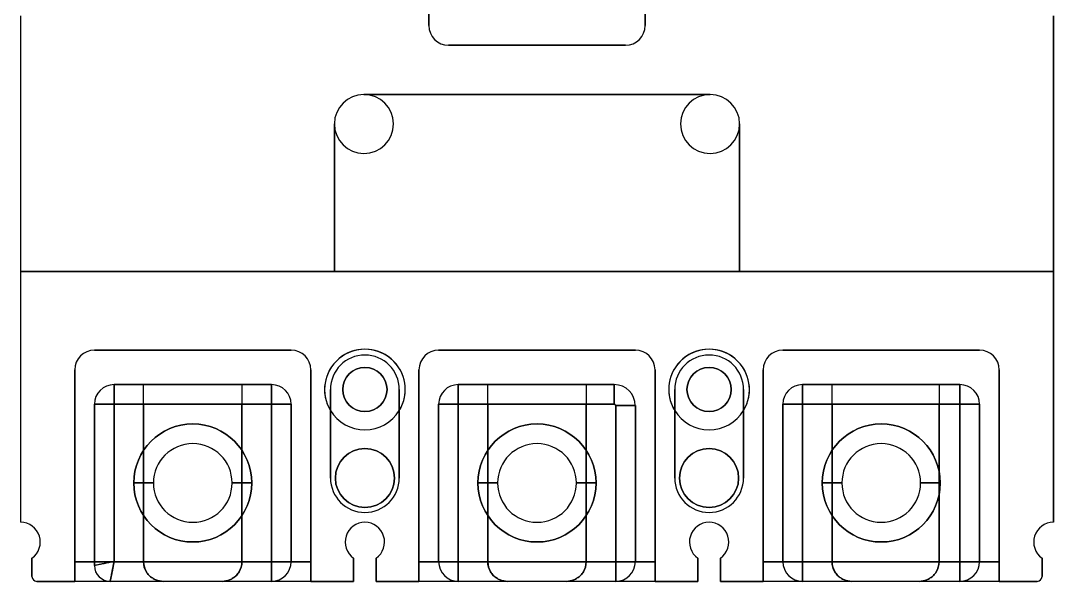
# Model space of a CAD drawing. Header units: inches. Extents: x 0 to 105, y 0 to 165.
# Drawn here: x 0 to 105, y 0 to 57 of the extents above; entities that cross this region are included whole.
import ezdxf

# ---------------------------------------------------------------- set-up
doc = ezdxf.new("R2010")
doc.units = ezdxf.units.IN

# ---------------------------------------------------------------- blocks, each defined once
blk = doc.blocks.new('abn203c')
for p, q in [((18326.96, 20778.42), (18326.96, 20833.82)), ((18326.96, 20833.82), (18326.96, 20778.42)), ((18348.96, 20833.82), (18348.96, 20778.42)), ((18348.96, 20778.42), (18348.96, 20833.82)), ((18285.46, 20779.42), (18285.46, 20753.42)), ((18285.46, 20779.42), (18285.46, 20753.42)), ((18390.46, 20779.42), (18390.46, 20753.42)), ((18390.46, 20753.42), (18390.46, 20779.42)), ((18328.96, 20776.42), (18346.96, 20776.42)), ((18346.96, 20776.42), (18328.96, 20776.42)), ((18320.36, 20771.42), (18355.56, 20771.42)), ((18355.56, 20771.42), (18320.36, 20771.42)), ((18317.36, 20753.42), (18317.36, 20768.42)), ((18317.36, 20768.42), (18317.36, 20753.42)), ((18358.56, 20768.42), (18358.56, 20753.42)), ((18358.56, 20753.42), (18358.56, 20768.42)), ((18285.46, 20753.42), (18285.46, 20727.92)), ((18285.46, 20753.42), (18317.36, 20753.42)), ((18285.46, 20753.42), (18285.46, 20727.92)), ((18317.36, 20753.42), (18285.46, 20753.42)), ((18358.56, 20753.42), (18317.36, 20753.42)), ((18317.36, 20753.42), (18358.56, 20753.42)), ((18358.56, 20753.42), (18390.46, 20753.42)), ((18390.46, 20753.42), (18358.56, 20753.42)), ((18390.46, 20753.42), (18390.46, 20727.92)), ((18390.46, 20727.92), (18390.46, 20753.42)), ((18292.96, 20745.42), (18312.96, 20745.42)), ((18312.96, 20745.42), (18292.96, 20745.42)), ((18327.96, 20745.42), (18347.96, 20745.42)), ((18347.96, 20745.42), (18327.96, 20745.42)), ((18362.96, 20745.42), (18382.96, 20745.42)), ((18382.96, 20745.42), (18362.96, 20745.42)), ((18290.96, 20721.92), (18290.96, 20743.42)), ((18290.96, 20743.42), (18290.96, 20721.92)), ((18314.96, 20743.42), (18314.96, 20721.92)), ((18314.96, 20721.92), (18314.96, 20743.42)), ((18325.96, 20721.92), (18325.96, 20743.42)), ((18325.96, 20743.42), (18325.96, 20721.92)), ((18349.96, 20743.42), (18349.96, 20721.92)), ((18349.96, 20721.92), (18349.96, 20743.42)), ((18360.96, 20721.92), (18360.96, 20743.42)), ((18360.96, 20743.42), (18360.96, 20721.92)), ((18384.96, 20743.42), (18384.96, 20721.92)), ((18384.96, 20721.92), (18384.96, 20743.42)), ((18310.96, 20741.92), (18294.96, 20741.92)), ((18294.96, 20741.92), (18294.96, 20739.92)), ((18294.96, 20741.92), (18310.96, 20741.92)), ((18294.96, 20739.92), (18294.96, 20741.92)), ((18297.96, 20739.92), (18297.96, 20741.92)), ((18297.96, 20739.92), (18297.96, 20741.92)), ((18307.96, 20741.92), (18307.96, 20739.92)), ((18307.96, 20741.92), (18307.96, 20739.92)), ((18310.96, 20739.92), (18310.96, 20741.92)), ((18310.96, 20741.92), (18310.96, 20739.92)), ((18345.82, 20741.92), (18329.96, 20741.92)), ((18329.96, 20741.92), (18329.96, 20739.92)), ((18329.96, 20741.92), (18345.82, 20741.92)), ((18329.96, 20739.92), (18329.96, 20741.92)), ((18332.96, 20739.92), (18332.96, 20741.92)), ((18332.96, 20739.92), (18332.96, 20741.92)), ((18342.96, 20741.92), (18342.96, 20739.92)), ((18342.96, 20741.92), (18342.96, 20739.92)), ((18345.82, 20739.92), (18345.82, 20741.92)), ((18345.82, 20741.92), (18345.82, 20739.92)), ((18380.96, 20741.92), (18364.96, 20741.92)), ((18364.96, 20741.92), (18364.96, 20739.92)), ((18364.96, 20741.92), (18380.96, 20741.92)), ((18364.96, 20739.92), (18364.96, 20741.92)), ((18367.96, 20739.92), (18367.96, 20741.92)), ((18367.96, 20739.92), (18367.96, 20741.92)), ((18378.84, 20741.92), (18378.84, 20739.92)), ((18378.84, 20741.92), (18378.84, 20739.92)), ((18380.96, 20739.92), (18380.96, 20741.92)), ((18380.96, 20741.92), (18380.96, 20739.92)), ((18316.96, 20732.42), (18316.96, 20741.42)), ((18316.96, 20741.42), (18316.96, 20732.42)), ((18323.96, 20741.42), (18323.96, 20732.42)), ((18323.96, 20732.42), (18323.96, 20741.42)), ((18351.96, 20732.42), (18351.96, 20741.42)), ((18351.96, 20741.42), (18351.96, 20732.42)), ((18358.96, 20741.42), (18358.96, 20732.42)), ((18358.96, 20732.42), (18358.96, 20741.42)), ((18292.96, 20739.92), (18294.96, 20739.92)), ((18292.96, 20739.92), (18292.96, 20723.53)), ((18292.96, 20723.53), (18292.96, 20739.92)), ((18294.96, 20739.92), (18292.96, 20739.92)), ((18294.96, 20723.92), (18294.96, 20739.92)), ((18294.96, 20739.92), (18310.96, 20739.92)), ((18310.96, 20739.92), (18294.96, 20739.92)), ((18294.96, 20739.92), (18294.96, 20723.92)), ((18297.96, 20723.92), (18297.96, 20739.92)), ((18297.96, 20739.92), (18297.96, 20723.92)), ((18307.96, 20723.92), (18307.96, 20739.92)), ((18307.96, 20739.92), (18307.96, 20723.92)), ((18310.96, 20739.92), (18310.96, 20723.92)), ((18310.96, 20723.92), (18310.96, 20739.92)), ((18312.96, 20739.92), (18310.96, 20739.92)), ((18310.96, 20739.92), (18312.96, 20739.92)), ((18312.96, 20723.92), (18312.96, 20739.92)), ((18312.96, 20739.92), (18312.96, 20723.92)), ((18327.96, 20739.92), (18329.96, 20739.92)), ((18327.96, 20739.92), (18327.96, 20723.92)), ((18327.96, 20723.92), (18327.96, 20739.92)), ((18329.96, 20739.92), (18327.96, 20739.92)), ((18329.96, 20723.92), (18329.96, 20739.92)), ((18329.96, 20739.92), (18345.82, 20739.92)), ((18345.82, 20739.92), (18329.96, 20739.92)), ((18329.96, 20739.92), (18329.96, 20723.92)), ((18332.96, 20723.92), (18332.96, 20739.92)), ((18332.96, 20739.92), (18332.96, 20723.92)), ((18342.96, 20723.92), (18342.96, 20739.92)), ((18342.96, 20739.92), (18342.96, 20723.92)), ((18345.96, 20739.79), (18345.96, 20723.92)), ((18345.96, 20739.79), (18347.96, 20739.79)), ((18345.96, 20723.92), (18345.96, 20739.79)), ((18347.96, 20739.79), (18345.96, 20739.79)), ((18347.96, 20739.79), (18347.96, 20723.92)), ((18347.96, 20723.92), (18347.96, 20739.79)), ((18362.96, 20739.92), (18364.96, 20739.92)), ((18362.96, 20739.92), (18362.96, 20723.92)), ((18362.96, 20723.92), (18362.96, 20739.92)), ((18364.96, 20739.92), (18362.96, 20739.92)), ((18364.96, 20723.92), (18364.96, 20739.92)), ((18364.96, 20739.92), (18380.96, 20739.92)), ((18380.96, 20739.92), (18364.96, 20739.92)), ((18364.96, 20739.92), (18364.96, 20723.92)), ((18367.96, 20723.92), (18367.96, 20739.92)), ((18367.96, 20739.92), (18367.96, 20723.92)), ((18378.84, 20723.92), (18378.84, 20739.92)), ((18378.84, 20739.92), (18378.84, 20723.92)), ((18380.96, 20739.92), (18380.96, 20723.92)), ((18380.96, 20723.92), (18380.96, 20739.92)), ((18382.96, 20739.92), (18380.96, 20739.92)), ((18380.96, 20739.92), (18382.96, 20739.92)), ((18382.96, 20723.92), (18382.96, 20739.92)), ((18382.96, 20739.92), (18382.96, 20723.92)), ((18296.96, 20731.92), (18298.96, 20731.92)), ((18298.96, 20731.92), (18296.96, 20731.92)), ((18306.96, 20731.92), (18308.96, 20731.92)), ((18308.96, 20731.92), (18306.96, 20731.92)), ((18333.96, 20731.92), (18331.96, 20731.92)), ((18331.96, 20731.92), (18333.96, 20731.92)), ((18343.96, 20731.92), (18341.96, 20731.92)), ((18341.96, 20731.92), (18343.96, 20731.92)), ((18368.96, 20731.92), (18366.96, 20731.92)), ((18366.96, 20731.92), (18368.96, 20731.92)), ((18378.96, 20731.92), (18376.96, 20731.92)), ((18376.96, 20731.92), (18378.96, 20731.92)), ((18286.61, 20724.28), (18286.61, 20722.42)), ((18286.61, 20722.42), (18286.61, 20724.28)), ((18294.96, 20723.92), (18290.96, 20723.92)), ((18290.96, 20723.92), (18292.96, 20723.92)), ((18292.96, 20723.92), (18294.96, 20723.92)), ((18310.96, 20723.92), (18294.96, 20723.92)), ((18294.96, 20723.92), (18310.96, 20723.92)), ((18310.96, 20721.92), (18310.96, 20723.92)), ((18310.96, 20723.92), (18310.96, 20721.92)), ((18312.96, 20723.92), (18310.96, 20723.92)), ((18310.96, 20723.92), (18312.96, 20723.92)), ((18314.96, 20723.92), (18312.96, 20723.92)), ((18312.96, 20723.92), (18314.96, 20723.92)), ((18319.31, 20721.92), (18319.31, 20724.28)), ((18319.31, 20724.28), (18319.31, 20721.92)), ((18321.61, 20724.28), (18321.61, 20721.92)), ((18321.61, 20721.92), (18321.61, 20724.28)), ((18327.96, 20723.92), (18325.96, 20723.92)), ((18325.96, 20723.92), (18327.96, 20723.92)), ((18327.96, 20723.92), (18329.96, 20723.92)), ((18329.96, 20723.92), (18327.96, 20723.92)), ((18329.96, 20723.92), (18345.96, 20723.92)), ((18329.96, 20723.92), (18329.96, 20721.92)), ((18345.96, 20723.92), (18329.96, 20723.92)), ((18329.96, 20721.92), (18329.96, 20723.92)), ((18345.96, 20721.92), (18345.96, 20723.92)), ((18345.96, 20723.92), (18345.96, 20721.92)), ((18347.96, 20723.92), (18345.96, 20723.92)), ((18345.96, 20723.92), (18347.96, 20723.92)), ((18349.96, 20723.92), (18347.96, 20723.92)), ((18347.96, 20723.92), (18349.96, 20723.92)), ((18354.31, 20721.92), (18354.31, 20724.28)), ((18354.31, 20724.28), (18354.31, 20721.92)), ((18356.61, 20724.28), (18356.61, 20721.92)), ((18356.61, 20721.92), (18356.61, 20724.28)), ((18362.96, 20723.92), (18360.96, 20723.92)), ((18360.96, 20723.92), (18362.96, 20723.92)), ((18362.96, 20723.92), (18364.96, 20723.92)), ((18364.96, 20723.92), (18362.96, 20723.92)), ((18380.96, 20723.92), (18364.96, 20723.92)), ((18364.96, 20721.92), (18364.96, 20723.92)), ((18364.96, 20723.92), (18380.96, 20723.92)), ((18364.96, 20723.92), (18364.96, 20721.92)), ((18380.96, 20721.92), (18380.96, 20723.92)), ((18380.96, 20723.92), (18380.96, 20721.92)), ((18382.96, 20723.92), (18380.96, 20723.92)), ((18380.96, 20723.92), (18382.96, 20723.92)), ((18384.96, 20723.92), (18382.96, 20723.92)), ((18382.96, 20723.92), (18384.96, 20723.92)), ((18389.31, 20722.42), (18389.31, 20724.28)), ((18389.31, 20724.28), (18389.31, 20722.42)), ((18287.11, 20721.92), (18290.96, 20721.92)), ((18290.96, 20721.92), (18287.11, 20721.92)), ((18294.57, 20721.92), (18290.96, 20721.92)), ((18294.57, 20721.92), (18290.96, 20721.92)), ((18310.96, 20721.92), (18294.57, 20721.92)), ((18310.96, 20721.92), (18294.57, 20721.92)), ((18314.96, 20721.92), (18310.96, 20721.92)), ((18314.96, 20721.92), (18310.96, 20721.92)), ((18314.96, 20721.92), (18319.31, 20721.92)), ((18319.31, 20721.92), (18314.96, 20721.92)), ((18321.61, 20721.92), (18325.96, 20721.92)), ((18325.96, 20721.92), (18321.61, 20721.92)), ((18329.96, 20721.92), (18325.96, 20721.92)), ((18329.96, 20721.92), (18325.96, 20721.92)), ((18345.96, 20721.92), (18329.96, 20721.92)), ((18345.96, 20721.92), (18329.96, 20721.92)), ((18349.96, 20721.92), (18345.96, 20721.92)), ((18349.96, 20721.92), (18345.96, 20721.92)), ((18349.96, 20721.92), (18354.31, 20721.92)), ((18354.31, 20721.92), (18349.96, 20721.92)), ((18356.61, 20721.92), (18360.96, 20721.92)), ((18360.96, 20721.92), (18356.61, 20721.92)), ((18364.96, 20721.92), (18360.96, 20721.92)), ((18364.96, 20721.92), (18360.96, 20721.92)), ((18380.96, 20721.92), (18364.96, 20721.92)), ((18380.96, 20721.92), (18364.96, 20721.92)), ((18384.96, 20721.92), (18380.96, 20721.92)), ((18384.96, 20721.92), (18380.96, 20721.92)), ((18384.96, 20721.92), (18388.81, 20721.92)), ((18388.81, 20721.92), (18384.96, 20721.92))]:
    blk.add_line(p, q)
for centre, radius in [((18320.46, 20741.42), 2.25), ((18355.46, 20741.42), 2.25), ((18302.96, 20731.92), 6), ((18337.96, 20731.92), 6), ((18372.96, 20731.92), 6), ((18320.46, 20732.42), 3), ((18355.46, 20732.42), 3)]:
    blk.add_circle(centre, radius)
for centre, radius, start, end in [((18328.96, 20778.42), 2, 180, 270), ((18328.96, 20778.42), 2, 180, 270), ((18346.96, 20778.42), 2, 270, 0), ((18346.96, 20778.42), 2, 270, 0), ((18320.36, 20768.42), 3, 90, 180), ((18320.36, 20768.42), 3, 180, 90), ((18320.36, 20768.42), 3, 90, 180), ((18320.36, 20768.42), 3, 0, 90), ((18355.56, 20768.42), 3, 90, 0), ((18355.56, 20768.42), 3, 90, 180), ((18355.56, 20768.42), 3, 0, 90), ((18355.56, 20768.42), 3, 0, 90), ((18320.36, 20768.42), 3, 180, 0), ((18355.56, 20768.42), 3, 180, 0), ((18292.96, 20743.42), 2, 90, 180), ((18292.96, 20743.42), 2, 90, 180), ((18312.96, 20743.42), 2, 0, 90), ((18312.96, 20743.42), 2, 0, 90), ((18320.46, 20741.42), 4.1, 328.6119, 211.3881), ((18320.46, 20741.42), 4.1, 0, 180), ((18320.46, 20741.42), 3.5, 0, 180), ((18320.46, 20741.42), 3.5, 0, 180), ((18327.96, 20743.42), 2, 90, 180), ((18327.96, 20743.42), 2, 90, 180), ((18347.96, 20743.42), 2, 0, 90), ((18347.96, 20743.42), 2, 0, 90), ((18355.46, 20741.42), 4.1, 328.6119, 211.3881), ((18355.46, 20741.42), 4.1, 0, 180), ((18355.46, 20741.42), 3.5, 0, 180), ((18355.46, 20741.42), 3.5, 0, 180), ((18362.96, 20743.42), 2, 90, 180), ((18362.96, 20743.42), 2, 90, 180), ((18382.96, 20743.42), 2, 0, 90), ((18382.96, 20743.42), 2, 0, 90), ((18320.46, 20741.42), 2.25, 0, 180), ((18355.46, 20741.42), 2.25, 0, 180), ((18294.96, 20739.92), 2, 90, 180), ((18294.96, 20739.92), 2, 90, 180), ((18310.96, 20739.92), 2, 0, 90), ((18310.96, 20739.92), 2, 0, 90), ((18329.96, 20739.92), 2, 90, 180), ((18329.96, 20739.92), 2, 90, 180), ((18345.82, 20739.79), 2.13, 0, 90), ((18345.82, 20739.79), 2.13, 0, 90), ((18364.96, 20739.92), 2, 90, 180), ((18364.96, 20739.92), 2, 90, 180), ((18380.96, 20739.92), 2, 0, 90), ((18380.96, 20739.92), 2, 0, 90), ((18320.46, 20741.42), 4.1, 180, 211.3881), ((18320.46, 20741.42), 2.25, 180, 0), ((18320.46, 20741.42), 4.1, 328.6119, 0), ((18355.46, 20741.42), 4.1, 180, 211.3881), ((18355.46, 20741.42), 2.25, 180, 0), ((18355.46, 20741.42), 4.1, 328.6119, 0), ((18345.82, 20739.79), 0.133, 0, 90), ((18345.82, 20739.79), 0.133, 0, 90), ((18320.46, 20741.42), 4.1, 211.3881, 328.6119), ((18320.46, 20741.42), 4.1, 211.3881, 328.6119), ((18355.46, 20741.42), 4.1, 211.3881, 328.6119), ((18355.46, 20741.42), 4.1, 211.3881, 328.6119), ((18302.96, 20731.92), 6, 0, 180), ((18337.96, 20731.92), 6, 0, 180), ((18372.96, 20731.92), 6, 0, 180), ((18302.96, 20731.92), 4, 0, 180), ((18302.96, 20731.92), 4, 0, 180), ((18320.46, 20732.42), 3, 0, 180), ((18337.96, 20731.92), 4, 0, 180), ((18337.96, 20731.92), 4, 0, 180), ((18355.46, 20732.42), 3, 0, 180), ((18372.96, 20731.92), 4, 0, 180), ((18372.96, 20731.92), 4, 0, 180), ((18320.46, 20732.42), 3.5, 180, 0), ((18320.46, 20732.42), 3.5, 180, 0), ((18320.46, 20732.42), 3, 180, 0), ((18355.46, 20732.42), 3.5, 180, 0), ((18355.46, 20732.42), 3.5, 180, 0), ((18355.46, 20732.42), 3, 180, 0), ((18302.96, 20731.92), 6, 180, 0), ((18302.96, 20731.92), 4, 180, 0), ((18302.96, 20731.92), 4, 180, 0), ((18337.96, 20731.92), 6, 180, 0), ((18337.96, 20731.92), 4, 180, 0), ((18337.96, 20731.92), 4, 180, 0), ((18372.96, 20731.92), 6, 180, 0), ((18372.96, 20731.92), 4, 180, 0), ((18372.96, 20731.92), 4, 180, 0), ((18285.46, 20725.92), 2, 305.0996, 90), ((18285.46, 20725.92), 2, 305.0996, 90), ((18320.46, 20725.92), 2, 305.0996, 234.9004), ((18320.46, 20725.92), 2, 305.0996, 234.9004), ((18355.46, 20725.92), 2, 305.0996, 234.9004), ((18355.46, 20725.92), 2, 305.0996, 234.9004), ((18390.46, 20725.92), 2, 90, 234.9004), ((18390.46, 20725.92), 2, 90, 234.9004), ((18310.96, 20723.92), 2, 270, 0), ((18310.96, 20723.92), 2, 270, 0), ((18329.96, 20723.92), 2, 180, 270), ((18329.96, 20723.92), 2, 180, 270), ((18345.96, 20723.92), 2, 270, 0), ((18345.96, 20723.92), 2, 270, 0), ((18364.96, 20723.92), 2, 180, 270), ((18364.96, 20723.92), 2, 180, 270), ((18380.96, 20723.92), 2, 270, 0), ((18380.96, 20723.92), 2, 270, 0), ((18294.57, 20723.53), 1.61, 180, 270), ((18294.57, 20723.53), 1.61, 180, 270), ((18287.11, 20722.42), 0.5, 180, 270), ((18287.11, 20722.42), 0.5, 180, 270), ((18388.81, 20722.42), 0.5, 270, 0), ((18388.81, 20722.42), 0.5, 270, 0)]:
    blk.add_arc(centre, radius, start, end)
for points, knots in [([(18294.96, 20723.92), (18294.61, 20723.85), (18294.25, 20723.78), (18293.95, 20723.72), (18293.8, 20723.7), (18293.66, 20723.67), (18293.53, 20723.64), (18293.41, 20723.62), (18293.31, 20723.6), (18293.22, 20723.58), (18293.13, 20723.57), (18293.07, 20723.55), (18293.02, 20723.54), (18292.98, 20723.54), (18292.96, 20723.53), (18292.96, 20723.53)], [0, 0, 0, 0, 0.338104, 0.338104, 0.338104, 0.506276, 0.506276, 0.506276, 0.672261, 0.672261, 0.672261, 0.836547, 0.836547, 0.836547, 1, 1, 1, 1]), ([(18294.96, 20723.92), (18294.76, 20723.88), (18294.57, 20723.85), (18294.39, 20723.81), (18294.24, 20723.78), (18294.09, 20723.75), (18293.95, 20723.72), (18293.92, 20723.72), (18293.89, 20723.71), (18293.86, 20723.71), (18293.74, 20723.68), (18293.63, 20723.66), (18293.53, 20723.64), (18293.5, 20723.64), (18293.46, 20723.63), (18293.43, 20723.62), (18293.35, 20723.61), (18293.28, 20723.59), (18293.22, 20723.58), (18293.19, 20723.58), (18293.15, 20723.57), (18293.13, 20723.56), (18293.05, 20723.55), (18293, 20723.54), (18292.97, 20723.53), (18292.96, 20723.53), (18292.96, 20723.53), (18292.96, 20723.53)], [0, 0, 0, 0, 0.1850308, 0.1850308, 0.1850308, 0.3381063, 0.3381063, 0.3381063, 0.3713659, 0.3713659, 0.3713659, 0.506279, 0.506279, 0.506279, 0.5556452, 0.5556452, 0.5556452, 0.6722642, 0.6722642, 0.6722642, 0.7372262, 0.7372262, 0.7372262, 0.9172015, 0.9172015, 0.9172015, 0.9999986, 0.9999986, 0.9999986, 0.9999986]), ([(18294.57, 20721.92), (18294.57, 20721.92), (18294.57, 20721.93), (18294.57, 20721.94), (18294.57, 20721.96), (18294.58, 20722.01), (18294.6, 20722.09), (18294.61, 20722.12), (18294.61, 20722.15), (18294.62, 20722.18), (18294.63, 20722.24), (18294.64, 20722.32), (18294.66, 20722.39), (18294.67, 20722.43), (18294.67, 20722.46), (18294.68, 20722.5), (18294.7, 20722.6), (18294.72, 20722.71), (18294.74, 20722.83), (18294.75, 20722.86), (18294.75, 20722.88), (18294.76, 20722.91), (18294.79, 20723.05), (18294.82, 20723.2), (18294.85, 20723.35), (18294.88, 20723.54), (18294.92, 20723.73), (18294.96, 20723.92)], [0, 0, 0, 0, 0.082663, 0.082663, 0.082663, 0.262654, 0.262654, 0.262654, 0.327709, 0.327709, 0.327709, 0.444265, 0.444265, 0.444265, 0.493708, 0.493708, 0.493708, 0.628583, 0.628583, 0.628583, 0.661885, 0.661885, 0.661885, 0.814958, 0.814958, 0.814958, 1, 1, 1, 1]), ([(18294.96, 20723.92), (18294.92, 20723.73), (18294.88, 20723.53), (18294.84, 20723.35), (18294.82, 20723.2), (18294.79, 20723.05), (18294.76, 20722.91), (18294.75, 20722.88), (18294.75, 20722.85), (18294.74, 20722.82), (18294.72, 20722.7), (18294.7, 20722.6), (18294.68, 20722.5), (18294.67, 20722.46), (18294.67, 20722.42), (18294.66, 20722.39), (18294.64, 20722.31), (18294.63, 20722.24), (18294.62, 20722.18), (18294.61, 20722.15), (18294.6, 20722.12), (18294.6, 20722.09), (18294.58, 20722.01), (18294.57, 20721.96), (18294.57, 20721.94), (18294.57, 20721.93), (18294.57, 20721.92), (18294.57, 20721.92)], [0, 0, 0, 0, 0.186416, 0.186416, 0.186416, 0.338685, 0.338685, 0.338685, 0.373285, 0.373285, 0.373285, 0.50655, 0.50655, 0.50655, 0.55791, 0.55791, 0.55791, 0.6724, 0.6724, 0.6724, 0.740067, 0.740067, 0.740067, 0.920642, 0.920642, 0.920642, 1, 1, 1, 1]), ([(18294.57, 20721.92), (18294.57, 20721.92), (18294.58, 20722.01), (18294.62, 20722.18), (18294.64, 20722.27), (18294.66, 20722.38), (18294.68, 20722.5), (18294.7, 20722.62), (18294.73, 20722.76), (18294.76, 20722.91), (18294.82, 20723.22), (18294.89, 20723.57), (18294.96, 20723.92)], [0, 0, 0, 0, 0.3277461, 0.3277461, 0.3277461, 0.4937277, 0.4937277, 0.4937277, 0.6618966, 0.6618966, 0.6618966, 1, 1, 1, 1]), ([(18299.96, 20721.92), (18299.7, 20721.92), (18299.45, 20721.97), (18299.21, 20722.07), (18299.09, 20722.12), (18298.96, 20722.18), (18298.85, 20722.26), (18298.73, 20722.33), (18298.62, 20722.42), (18298.52, 20722.53), (18298.41, 20722.64), (18298.32, 20722.76), (18298.24, 20722.9), (18298.07, 20723.18), (18297.95, 20723.54), (18297.96, 20723.92)], [0, 0, 0, 0, 0.280551, 0.280551, 0.280551, 0.423548, 0.423548, 0.423548, 0.565973, 0.565973, 0.565973, 0.707742, 0.707742, 0.707742, 1, 1, 1, 1]), ([(18297.96, 20723.92), (18297.96, 20723.54), (18298.07, 20723.18), (18298.24, 20722.9), (18298.32, 20722.76), (18298.41, 20722.64), (18298.52, 20722.53), (18298.62, 20722.42), (18298.73, 20722.33), (18298.85, 20722.26), (18298.96, 20722.18), (18299.09, 20722.12), (18299.21, 20722.07), (18299.45, 20721.97), (18299.7, 20721.92), (18299.96, 20721.92)], [0, 0, 0, 0, 0.2922584, 0.2922584, 0.2922584, 0.4340269, 0.4340269, 0.4340269, 0.5764519, 0.5764519, 0.5764519, 0.7194492, 0.7194492, 0.7194492, 1, 1, 1, 1]), ([(18305.96, 20721.92), (18306.21, 20721.92), (18306.46, 20721.97), (18306.7, 20722.07), (18306.83, 20722.12), (18306.95, 20722.18), (18307.06, 20722.26), (18307.18, 20722.33), (18307.29, 20722.42), (18307.39, 20722.53), (18307.5, 20722.64), (18307.59, 20722.76), (18307.68, 20722.9), (18307.84, 20723.18), (18307.96, 20723.54), (18307.96, 20723.92)], [0, 0, 0, 0, 0.280551, 0.280551, 0.280551, 0.423548, 0.423548, 0.423548, 0.565973, 0.565973, 0.565973, 0.707742, 0.707742, 0.707742, 1, 1, 1, 1]), ([(18307.96, 20723.92), (18307.96, 20723.54), (18307.84, 20723.18), (18307.68, 20722.9), (18307.59, 20722.76), (18307.5, 20722.64), (18307.39, 20722.53), (18307.29, 20722.42), (18307.18, 20722.33), (18307.06, 20722.26), (18306.95, 20722.18), (18306.83, 20722.12), (18306.7, 20722.07), (18306.46, 20721.97), (18306.21, 20721.92), (18305.96, 20721.92)], [0, 0, 0, 0, 0.2922584, 0.2922584, 0.2922584, 0.4340269, 0.4340269, 0.4340269, 0.5764519, 0.5764519, 0.5764519, 0.7194492, 0.7194492, 0.7194492, 1, 1, 1, 1]), ([(18334.96, 20721.92), (18334.7, 20721.92), (18334.45, 20721.97), (18334.21, 20722.07), (18334.09, 20722.12), (18333.96, 20722.18), (18333.85, 20722.26), (18333.73, 20722.33), (18333.62, 20722.42), (18333.52, 20722.53), (18333.41, 20722.64), (18333.32, 20722.76), (18333.24, 20722.9), (18333.07, 20723.18), (18332.95, 20723.54), (18332.96, 20723.92)], [0, 0, 0, 0, 0.2805508, 0.2805508, 0.2805508, 0.4235481, 0.4235481, 0.4235481, 0.5659731, 0.5659731, 0.5659731, 0.7077416, 0.7077416, 0.7077416, 1, 1, 1, 1]), ([(18332.96, 20723.92), (18332.96, 20723.54), (18333.07, 20723.18), (18333.24, 20722.9), (18333.32, 20722.76), (18333.41, 20722.64), (18333.52, 20722.53), (18333.62, 20722.42), (18333.73, 20722.33), (18333.85, 20722.26), (18333.96, 20722.18), (18334.09, 20722.12), (18334.21, 20722.07), (18334.45, 20721.97), (18334.7, 20721.92), (18334.96, 20721.92)], [0, 0, 0, 0, 0.2922584, 0.2922584, 0.2922584, 0.4340269, 0.4340269, 0.4340269, 0.5764519, 0.5764519, 0.5764519, 0.7194492, 0.7194492, 0.7194492, 1, 1, 1, 1]), ([(18340.96, 20721.92), (18341.21, 20721.92), (18341.46, 20721.97), (18341.7, 20722.07), (18341.83, 20722.12), (18341.95, 20722.18), (18342.06, 20722.26), (18342.18, 20722.33), (18342.29, 20722.42), (18342.39, 20722.53), (18342.5, 20722.64), (18342.59, 20722.76), (18342.68, 20722.9), (18342.84, 20723.18), (18342.96, 20723.54), (18342.96, 20723.92)], [0, 0, 0, 0, 0.280551, 0.280551, 0.280551, 0.423548, 0.423548, 0.423548, 0.565973, 0.565973, 0.565973, 0.707742, 0.707742, 0.707742, 1, 1, 1, 1]), ([(18342.96, 20723.92), (18342.96, 20723.54), (18342.84, 20723.18), (18342.68, 20722.9), (18342.59, 20722.76), (18342.5, 20722.64), (18342.39, 20722.53), (18342.29, 20722.42), (18342.18, 20722.33), (18342.06, 20722.26), (18341.95, 20722.18), (18341.83, 20722.12), (18341.7, 20722.07), (18341.46, 20721.97), (18341.21, 20721.92), (18340.96, 20721.92)], [0, 0, 0, 0, 0.2922584, 0.2922584, 0.2922584, 0.4340269, 0.4340269, 0.4340269, 0.5764519, 0.5764519, 0.5764519, 0.7194492, 0.7194492, 0.7194492, 1, 1, 1, 1]), ([(18369.96, 20721.92), (18369.7, 20721.92), (18369.45, 20721.97), (18369.21, 20722.07), (18369.09, 20722.12), (18368.96, 20722.18), (18368.85, 20722.26), (18368.73, 20722.33), (18368.62, 20722.42), (18368.52, 20722.53), (18368.41, 20722.64), (18368.32, 20722.76), (18368.24, 20722.9), (18368.07, 20723.18), (18367.95, 20723.54), (18367.96, 20723.92)], [0, 0, 0, 0, 0.280551, 0.280551, 0.280551, 0.423548, 0.423548, 0.423548, 0.565973, 0.565973, 0.565973, 0.707742, 0.707742, 0.707742, 1, 1, 1, 1]), ([(18367.96, 20723.92), (18367.96, 20723.54), (18368.07, 20723.18), (18368.24, 20722.9), (18368.32, 20722.76), (18368.41, 20722.64), (18368.52, 20722.53), (18368.62, 20722.42), (18368.73, 20722.33), (18368.85, 20722.26), (18368.96, 20722.18), (18369.09, 20722.12), (18369.21, 20722.07), (18369.45, 20721.97), (18369.7, 20721.92), (18369.96, 20721.92)], [0, 0, 0, 0, 0.2922584, 0.2922584, 0.2922584, 0.4340269, 0.4340269, 0.4340269, 0.5764519, 0.5764519, 0.5764519, 0.7194492, 0.7194492, 0.7194492, 1, 1, 1, 1]), ([(18376.84, 20721.92), (18377.09, 20721.92), (18377.35, 20721.97), (18377.59, 20722.07), (18377.71, 20722.12), (18377.83, 20722.18), (18377.95, 20722.26), (18378.07, 20722.33), (18378.18, 20722.42), (18378.28, 20722.53), (18378.38, 20722.64), (18378.48, 20722.76), (18378.56, 20722.9), (18378.73, 20723.18), (18378.84, 20723.54), (18378.84, 20723.92)], [0, 0, 0, 0, 0.280551, 0.280551, 0.280551, 0.423548, 0.423548, 0.423548, 0.565973, 0.565973, 0.565973, 0.707742, 0.707742, 0.707742, 1, 1, 1, 1]), ([(18378.84, 20723.92), (18378.84, 20723.54), (18378.73, 20723.18), (18378.56, 20722.9), (18378.48, 20722.76), (18378.38, 20722.64), (18378.28, 20722.53), (18378.18, 20722.42), (18378.07, 20722.33), (18377.95, 20722.26), (18377.83, 20722.18), (18377.71, 20722.12), (18377.59, 20722.07), (18377.35, 20721.97), (18377.09, 20721.92), (18376.84, 20721.92)], [0, 0, 0, 0, 0.2922584, 0.2922584, 0.2922584, 0.4340269, 0.4340269, 0.4340269, 0.5764519, 0.5764519, 0.5764519, 0.7194492, 0.7194492, 0.7194492, 1, 1, 1, 1]), ([(18294.76, 20722.92), (18294.76, 20722.92), (18294.76, 20722.92), (18294.76, 20722.91), (18294.73, 20722.76), (18294.7, 20722.62), (18294.68, 20722.5), (18294.68, 20722.49), (18294.68, 20722.48), (18294.67, 20722.47)], [0.3346148, 0.3346148, 0.3346148, 0.3346148, 0.3386723, 0.3386723, 0.3386723, 0.5065288, 0.5065288, 0.5065288, 0.5202597, 0.5202597, 0.5202597, 0.5202597]), ([(18294.64, 20722.28), (18294.63, 20722.24), (18294.62, 20722.21), (18294.62, 20722.18), (18294.61, 20722.14), (18294.6, 20722.1), (18294.6, 20722.07)], [0.6160359, 0.6160359, 0.6160359, 0.6160359, 0.6723606, 0.6723606, 0.6723606, 0.7555315, 0.7555315, 0.7555315, 0.7555315])]:
    blk.add_open_spline(points, degree=3, knots=knots)
for points in [[(18294.96, 20723.92), (18294.89, 20723.57), (18294.82, 20723.23), (18294.76, 20722.92)], [(18294.6, 20722.07), (18294.58, 20721.97), (18294.57, 20721.92), (18294.57, 20721.92)], [(18294.67, 20722.47), (18294.66, 20722.4), (18294.65, 20722.34), (18294.64, 20722.28)]]:
    blk.add_open_spline(points, degree=3)

msp = doc.modelspace()

# ---------------------------------------------------------------- block references
msp.add_blockref('abn203c', (-18285.46, -20721.92))

doc.saveas('drawing.dxf')
